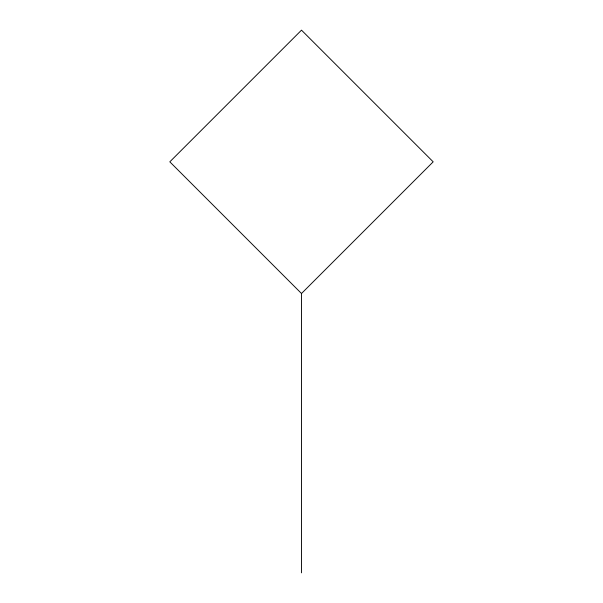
<?xml version="1.0" encoding="UTF-8"?>
<svg xmlns="http://www.w3.org/2000/svg" width="603" height="603" viewBox="0 0 603 603"><rect width="100%" height="100%" fill="white"/><g stroke="black" fill="none" stroke-linecap="round" stroke-linejoin="round"><path stroke-width="0.9" d="M301.5 293.51L433.18 161.83L301.5 30.15L169.82 161.83L301.5 293.51L301.5 572.85"/></g></svg>
